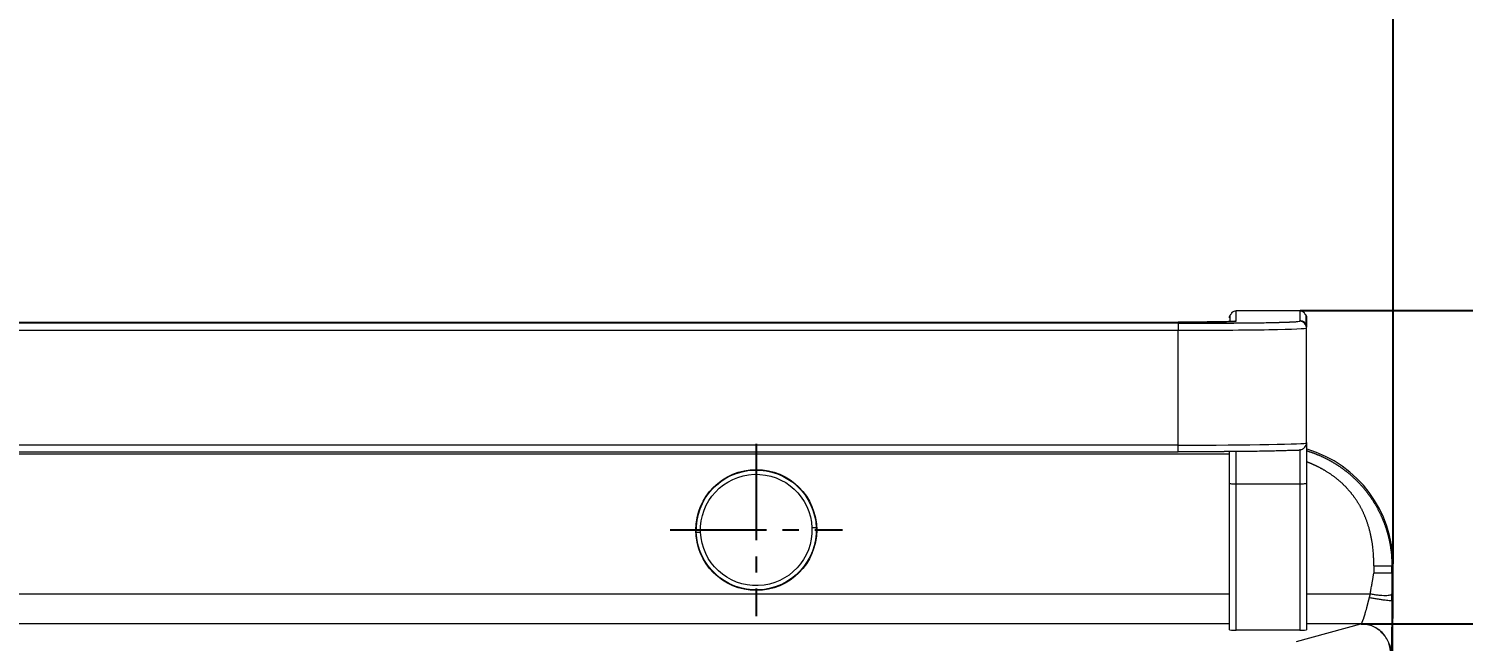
# Model space of a CAD drawing. Header units: millimetres. Extents: x 2433 to 4809, y -10272 to -6912.
# Drawn here: x 3282.9 to 3450.3, y -9107.5 to -9036 of the extents above; entities that cross this region are included whole.
import ezdxf

# ---------------------------------------------------------------- set-up
doc = ezdxf.new("R2010")
doc.units = ezdxf.units.MM
doc.linetypes.add('CENTER2', pattern=[1.125, 0.75, -0.125, 0.125, -0.125])
doc.linetypes.add('CENTERX2', pattern=[101.6, 63.5, -12.7, 12.7, -12.7])
doc.layers.add('CENTER', color=1, linetype='CENTERX2')
doc.layers.add('DIM', color=3, linetype='Continuous', lineweight=13)
doc.styles.add('ARIAL', font='arial.ttf')
doc.dimstyles.get("Standard").update_dxf_attribs({"dimtxt": 15, "dimasz": 15, "dimexe": 0.18, "dimexo": 0.0625, "dimgap": 4, "dimtad": 0, "dimtih": 1, "dimtoh": 1, "dimdec": 1, "dimdsep": 46, "dimtxsty": 'ARIAL', "dimcen": 0, "dimclrd": 3, "dimclre": 3, "dimclrt": 3, "dimadec": 0, "dimazin": 0, "dimtfac": 1, "dimtdec": 1, "dimtofl": 0, "dimtmove": 0, "dimatfit": 3, "dimfxl": 1, "dimtolj": 1, "dimtzin": 0, "dimarcsym": 0})
doc.dimstyles.new('사본(2) Standard', dxfattribs={"dimtxt": 15, "dimasz": 15, "dimexe": 0.18, "dimexo": 0.0625, "dimgap": 4, "dimtad": 0, "dimdec": 1, "dimdsep": 46, "dimtxsty": 'ARIAL', "dimcen": 0, "dimclrd": 3, "dimclre": 3, "dimclrt": 3, "dimadec": 0, "dimazin": 0, "dimtfac": 1, "dimtdec": 1, "dimtofl": 0, "dimtmove": 0, "dimatfit": 3, "dimfxl": 1, "dimtolj": 1, "dimtzin": 0, "dimarcsym": 0})

# ---------------------------------------------------------------- blocks, each defined once
blk = doc.blocks.new('*D42')
at = {"layer": 'Defpoints', "color": 0, "transparency": 16777216}
for p in [(3442.07, -8962.07), (2927.5, -9098.55), (3442.07, -9098.51)]:
    blk.add_point(p, dxfattribs=at)
at = {"layer": 'DIM', "color": 3, "lineweight": -2, "transparency": 16777216}
for p, q in [((2927.5, -9098.49), (2927.5, -8961.89)), ((2945.5, -8962.07), (3074.42, -8962.07)), ((3424.07, -8962.07), (3124.12, -8962.07)), ((3442.07, -9098.45), (3442.07, -8961.89))]:
    blk.add_line(p, q, dxfattribs=at)
at = {"layer": 'DIM', "color": 3, "transparency": 16777216}
for points in [[(2945.5, -8959.07), (2945.5, -8965.07), (2927.5, -8962.07)], [(3424.07, -8959.07), (3424.07, -8965.07), (3442.07, -8962.07)]]:
    blk.add_solid(points, dxfattribs=at)
at = {"layer": 'DIM', "color": 3, "transparency": 16777216, "insert": (3099.27, -8962.07), "char_height": 18, "attachment_point": 5, "style": 'ARIAL'}
blk.add_mtext('\\A1;514', dxfattribs=at)
blk = doc.blocks.new('*D46')
at = {"layer": 'Defpoints', "color": 0, "transparency": 16777216}
for p in [(3184.79, -7905.99), (3696.95, -9950.16), (3696.95, -9950.16)]:
    blk.add_point(p, dxfattribs=at)
at = {"layer": 'DIM', "color": 3, "lineweight": -2, "transparency": 16777216}
for p, q in [((3184.85, -7905.99), (3697.13, -7905.99)), ((3696.95, -7923.99), (3696.95, -8911.27)), ((3696.95, -9932.16), (3696.95, -8944.87)), ((3697.02, -9950.16), (3697.13, -9950.16))]:
    blk.add_line(p, q, dxfattribs=at)
at = {"layer": 'DIM', "color": 3, "transparency": 16777216}
for points in [[(3693.95, -7923.99), (3699.95, -7923.99), (3696.95, -7905.99)], [(3693.95, -9932.16), (3699.95, -9932.16), (3696.95, -9950.16)]]:
    blk.add_solid(points, dxfattribs=at)
at = {"layer": 'DIM', "color": 3, "transparency": 16777216, "insert": (3696.95, -8928.07), "char_height": 18, "attachment_point": 5, "style": 'ARIAL'}
blk.add_mtext('\\A1;(2280)', dxfattribs=at)
blk = doc.blocks.new('*D47')
at = {"layer": 'Defpoints', "color": 0, "transparency": 16777216}
for p in [(3431.19, -9068.93), (3561.31, -9950.16), (3630.23, -9950.16)]:
    blk.add_point(p, dxfattribs=at)
at = {"layer": 'DIM', "color": 3, "lineweight": -2, "transparency": 16777216}
for p, q in [((3431.25, -9068.93), (3630.41, -9068.93)), ((3630.23, -9086.93), (3630.23, -9350.39)), ((3630.23, -9932.16), (3630.23, -9668.7)), ((3561.37, -9950.16), (3630.41, -9950.16))]:
    blk.add_line(p, q, dxfattribs=at)
at = {"layer": 'DIM', "color": 3, "transparency": 16777216}
for points in [[(3627.23, -9086.93), (3633.23, -9086.93), (3630.23, -9068.93)], [(3627.23, -9932.16), (3633.23, -9932.16), (3630.23, -9950.16)]]:
    blk.add_solid(points, dxfattribs=at)
at = {"layer": 'DIM', "color": 3, "transparency": 16777216, "insert": (3630.23, -9509.55), "char_height": 18, "attachment_point": 5, "rotation": 90, "style": 'ARIAL'}
blk.add_mtext('\\A1;{\\fGulim|b0|i0|c129|p50;선반까지 높이 1000 ~ 1050}', dxfattribs=at)
blk = doc.blocks.new('*D53')
at = {"layer": 'Defpoints', "color": 0, "transparency": 16777216}
for p in [(3438.3, -9105.47), (3438.3, -9950.16), (3564.08, -9950.16)]:
    blk.add_point(p, dxfattribs=at)
at = {"layer": 'DIM', "color": 3, "lineweight": -2, "transparency": 16777216}
for p, q in [((3438.36, -9105.47), (3564.26, -9105.47)), ((3564.08, -9123.47), (3564.08, -9513.62)), ((3564.08, -9932.16), (3564.08, -9542)), ((3438.36, -9950.16), (3564.26, -9950.16))]:
    blk.add_line(p, q, dxfattribs=at)
at = {"layer": 'DIM', "color": 3, "transparency": 16777216}
for points in [[(3561.08, -9123.47), (3567.08, -9123.47), (3564.08, -9105.47)], [(3561.08, -9932.16), (3567.08, -9932.16), (3564.08, -9950.16)]]:
    blk.add_solid(points, dxfattribs=at)
at = {"layer": 'DIM', "color": 3, "transparency": 16777216, "insert": (3564.08, -9527.81), "char_height": 18, "attachment_point": 5, "style": 'ARIAL'}
blk.add_mtext('\\A1;977.5', dxfattribs=at)
blk = doc.blocks.new('*D54')
at = {"layer": 'Defpoints', "color": 0, "transparency": 16777216}
for p in [(3442.07, -9068.93), (3502.44, -9068.93), (3440.75, -9574.13)]:
    blk.add_point(p, dxfattribs=at)
at = {"layer": 'DIM', "color": 3, "lineweight": -2, "transparency": 16777216}
for p, q in [((3442.14, -9068.93), (3502.62, -9068.93)), ((3502.44, -9086.93), (3502.44, -9307.34)), ((3502.44, -9556.13), (3502.44, -9335.72)), ((3440.81, -9574.13), (3502.62, -9574.13))]:
    blk.add_line(p, q, dxfattribs=at)
at = {"layer": 'DIM', "color": 3, "transparency": 16777216}
for points in [[(3499.44, -9086.93), (3505.44, -9086.93), (3502.44, -9068.93)], [(3499.44, -9556.13), (3505.44, -9556.13), (3502.44, -9574.13)]]:
    blk.add_solid(points, dxfattribs=at)
at = {"layer": 'DIM', "color": 3, "transparency": 16777216, "insert": (3502.44, -9321.53), "char_height": 18, "attachment_point": 5, "style": 'ARIAL'}
blk.add_mtext('\\A1;505', dxfattribs=at)

msp = doc.modelspace()

# ---------------------------------------------------------------- linework, layer by layer
at = {"linetype": 'Continuous', "lineweight": 18}
for p, q in [((3423.79, -9068.93), (3431.19, -9068.93)), ((2952.99, -9070.28), (3416.99, -9070.28)), ((3423.62, -9070.18), (3423.62, -9070.18)), ((3431.99, -9070.96), (3431.99, -9070.87)), ((3431.99, -9084.36), (3431.99, -9070.96)), ((2952.99, -9085.4), (3416.99, -9085.4)), ((3441.75, -9226.01), (3442.07, -9098.55)), ((3431.19, -9106.19), (3423.79, -9106.19))]:
    msp.add_line(p, q, dxfattribs=at)
at = {"linetype": 'Continuous', "lineweight": 13}
for p, q in [((3416.99, -9070.41), (2952.99, -9070.41)), ((3416.99, -9070.41), (3416.99, -9071.22)), ((3423.79, -9070.16), (3423.79, -9070.07)), ((2952.99, -9071.22), (3416.99, -9071.22)), ((3416.99, -9084.62), (3416.99, -9071.22)), ((3416.99, -9084.62), (2952.99, -9084.62)), ((3422.98, -9085.67), (3195.78, -9085.67)), ((3416.99, -9085.4), (3416.99, -9084.62)), ((3431.19, -9089.19), (3423.79, -9089.19)), ((3360.79, -9094.78), (3361.29, -9094.76)), ((3374.78, -9094.26), (3374.28, -9094.28)), ((3442.07, -9098.55), (3441.94, -9098.69)), ((3202.18, -9101.96), (3422.98, -9101.96)), ((3431.98, -9101.96), (3439.4, -9101.96)), ((3422.98, -9105.46), (3202.19, -9105.46)), ((3430.8, -9107.51), (3438.3, -9105.47)), ((3438.31, -9105.46), (3431.98, -9105.46))]:
    msp.add_line(p, q, dxfattribs=at)
at = {"linetype": 'Continuous', "lineweight": 18, "extrusion": (0, 0, -1)}
for radius, start, end in [(7, 357.8784, 177.8784), (7.05, 270, 90), (7.05, 90, 270), (7, 177.8784, 357.8784)]:
    msp.add_arc((-3367.79, -9094.52), radius, start, end, dxfattribs=at)
at = {"linetype": 'Continuous', "lineweight": 13, "extrusion": (0, 0, -1)}
for start, end in [(357.8784, 177.8784), (177.8784, 357.8784)]:
    msp.add_arc((-3367.79, -9094.52), 6.5, start, end, dxfattribs=at)
at = {"linetype": 'Continuous', "lineweight": 13}
for centre, major_axis, ratio, start_param, end_param in [((3416.99, -9070.16), (-6.8, 0), 0.017452, 1.570796, 3.141593), ((3423.79, -9070.96), (-0.8, 0), 0.999848, 4.712389, 4.922679), ((3431.19, -9070.96), (0.8, 0), 0.999848, 0, 1.570796), ((3416.99, -9070.96), (-15, 0), 0.017452, 1.570796, 3.141593), ((3416.99, -9084.36), (15, 0), 0.017452, 4.712389, 6.283185)]:
    msp.add_ellipse(centre, major_axis=major_axis, ratio=ratio, start_param=start_param, end_param=end_param, dxfattribs=at)
at = {"linetype": 'Continuous', "lineweight": 18}
msp.add_ellipse((3428.07, -9098.52), major_axis=(-9.86, -9.94), ratio=0.999698, start_param=2.349818, end_param=3.633277, dxfattribs=at)
for points, degree, knots in [([(3423.79, -9068.98), (3423.68, -9068.99), (3423.53, -9069.02), (3423.34, -9069.12), (3423.26, -9069.19), (3423.22, -9069.23)], 3, [0, 0, 0, 0, 0.482443, 0.739098, 1, 1, 1, 1]), ([(3431.76, -9069.23), (3431.72, -9069.19), (3431.63, -9069.12), (3431.44, -9069.02), (3431.29, -9068.99), (3431.19, -9068.98)], 3, [0, 0, 0, 0, 0.2609, 0.517555, 1, 1, 1, 1]), ([(3423.62, -9070.18), (3423.62, -9070.18), (3423.63, -9070.18), (3423.51, -9070.19), (3423.1, -9070.21), (3422.07, -9070.24), (3420.46, -9070.26), (3418.66, -9070.27), (3417.49, -9070.28), (3416.99, -9070.28)], 3, [0, 0, 0, 0, 0.001842, 0.068472, 0.215787, 0.416921, 0.631802, 0.848979, 1, 1, 1, 1]), ([(3416.99, -9070.41), (3417.42, -9070.41), (3418.07, -9070.41), (3418.82, -9070.4), (3419.2, -9070.4), (3419.38, -9070.4), (3419.46, -9070.4), (3419.52, -9070.4), (3419.54, -9070.4), (3420.02, -9070.4), (3420.69, -9070.4), (3421.46, -9070.39), (3421.84, -9070.39), (3422.03, -9070.39), (3422.11, -9070.39), (3422.16, -9070.39), (3422.19, -9070.39), (3422.66, -9070.39), (3423.31, -9070.38), (3424.05, -9070.37), (3424.4, -9070.37), (3424.56, -9070.37), (3424.66, -9070.37), (3424.71, -9070.37), (3425.58, -9070.36), (3426.34, -9070.35), (3427.37, -9070.33), (3427.87, -9070.32), (3428.39, -9070.31), (3428.63, -9070.3), (3428.74, -9070.3), (3428.81, -9070.3), (3428.84, -9070.29), (3429.14, -9070.29), (3429.5, -9070.28), (3429.86, -9070.26), (3430.03, -9070.26), (3430.11, -9070.25), (3430.15, -9070.25), (3430.17, -9070.25), (3430.18, -9070.25), (3430.36, -9070.24), (3430.51, -9070.23), (3430.63, -9070.23)], 3, [0, 0, 0, 0, 0.076957, 0.115436, 0.134675, 0.144295, 0.149104, 0.149104, 0.153914, 0.153914, 0.230871, 0.26935, 0.288589, 0.298209, 0.303019, 0.303019, 0.307828, 0.307828, 0.384786, 0.423264, 0.442503, 0.452123, 0.452123, 0.461743, 0.461743, 0.615657, 0.615657, 0.692614, 0.731093, 0.750332, 0.759952, 0.759952, 0.769571, 0.769571, 0.846528, 0.885007, 0.904246, 0.913866, 0.918676, 0.918676, 0.923485, 0.923485, 1, 1, 1, 1]), ([(3423.04, -9069.52), (3423.04, -9069.58), (3423.04, -9069.67), (3423.04, -9069.79), (3423.04, -9069.89), (3423.04, -9069.97), (3423.04, -9070.05), (3423.04, -9070.13), (3423.04, -9070.18), (3423.04, -9070.21), (3423.04, -9070.21)], 3, [0, 0, 0, 0, 0.234935, 0.412453, 0.536317, 0.650507, 0.767662, 0.884818, 0.999008, 1, 1, 1, 1]), ([(3423.37, -9069.13), (3423.33, -9069.1), (3423.27, -9069.14), (3423.23, -9069.17), (3423.21, -9069.25)], 3, [0, 0, 0, 0, 0.56271, 1, 1, 1, 1]), ([(3431.77, -9069.25), (3431.75, -9069.17), (3431.7, -9069.14), (3431.64, -9069.1), (3431.61, -9069.13)], 3, [0, 0, 0, 0, 0.437656, 1, 1, 1, 1]), ([(3431.93, -9070.58), (3431.93, -9070.53), (3431.93, -9070.43), (3431.93, -9070.31), (3431.93, -9070.21), (3431.93, -9070.13), (3431.93, -9070.05), (3431.93, -9069.97), (3431.93, -9069.89), (3431.93, -9069.79), (3431.93, -9069.67), (3431.93, -9069.58), (3431.93, -9069.52)], 3, [0, 0, 0, 0, 0.153019, 0.268642, 0.349318, 0.423693, 0.5, 0.576307, 0.650682, 0.731358, 0.846981, 1, 1, 1, 1]), ([(3431.99, -9069.79), (3431.99, -9069.8), (3431.99, -9069.81), (3431.99, -9069.85), (3431.99, -9069.89), (3431.99, -9069.95), (3431.99, -9069.98), (3431.99, -9070.03), (3431.99, -9070.05), (3431.99, -9070.08), (3431.99, -9070.09), (3431.99, -9070.1), (3431.99, -9070.1), (3431.99, -9070.11), (3431.99, -9070.11), (3431.99, -9070.11), (3431.99, -9070.11), (3431.99, -9070.11), (3431.99, -9070.11), (3431.99, -9070.11), (3431.99, -9070.11), (3431.99, -9070.12), (3431.99, -9070.15), (3431.99, -9070.18), (3431.99, -9070.19), (3431.99, -9070.2), (3431.99, -9070.2), (3431.99, -9070.2), (3431.99, -9070.2), (3431.99, -9070.2), (3431.99, -9070.2), (3431.99, -9070.23), (3431.99, -9070.26), (3431.99, -9070.29), (3431.99, -9070.29), (3431.99, -9070.3), (3431.99, -9070.3), (3431.99, -9070.3), (3431.99, -9070.3), (3431.99, -9070.3), (3431.99, -9070.3), (3431.99, -9070.3), (3431.99, -9070.3), (3431.99, -9070.3), (3431.99, -9070.33), (3431.99, -9070.38), (3431.99, -9070.43), (3431.99, -9070.46), (3431.99, -9070.48), (3431.99, -9070.48), (3431.99, -9070.49), (3431.99, -9070.49), (3431.99, -9070.49), (3431.99, -9070.49), (3431.99, -9070.49), (3431.99, -9070.49), (3431.99, -9070.49), (3431.99, -9070.49), (3431.99, -9070.72), (3431.99, -9070.85), (3431.99, -9070.87)], 3, [0, 0, 0, 0, 0.032095, 0.032095, 0.120086, 0.120086, 0.208078, 0.208078, 0.252073, 0.274071, 0.28507, 0.29057, 0.293319, 0.294694, 0.295382, 0.295725, 0.295897, 0.295983, 0.295983, 0.296069, 0.296069, 0.340065, 0.362063, 0.373061, 0.378561, 0.381311, 0.382686, 0.383373, 0.383717, 0.383717, 0.38406, 0.38406, 0.428056, 0.450054, 0.461053, 0.466552, 0.469302, 0.470677, 0.471364, 0.471708, 0.47188, 0.471966, 0.471966, 0.472052, 0.472052, 0.560043, 0.604039, 0.626037, 0.637036, 0.642535, 0.645285, 0.64666, 0.647347, 0.647691, 0.647863, 0.647949, 0.647949, 0.648034, 0.648034, 1, 1, 1, 1]), ([(3430.59, -9085.23), (3430.54, -9085.23), (3430.45, -9085.23), (3430.33, -9085.24), (3430.26, -9085.24), (3430.23, -9085.25), (3430.21, -9085.25), (3430.2, -9085.25), (3430.01, -9085.25), (3429.72, -9085.27), (3429.31, -9085.28), (3429.1, -9085.29), (3429, -9085.29), (3428.94, -9085.29), (3428.91, -9085.29), (3428.34, -9085.31), (3427.72, -9085.32), (3426.68, -9085.34), (3426.14, -9085.35), (3425.46, -9085.35), (3425.11, -9085.36), (3424.96, -9085.36), (3424.86, -9085.36), (3424.81, -9085.36), (3424.36, -9085.37), (3423.74, -9085.37), (3422.99, -9085.38), (3422.6, -9085.38), (3422.41, -9085.38), (3422.33, -9085.39), (3422.27, -9085.39), (3422.24, -9085.39), (3421.79, -9085.39), (3421.13, -9085.39), (3420.36, -9085.4), (3419.97, -9085.4), (3419.77, -9085.4), (3419.68, -9085.4), (3419.63, -9085.4), (3419.6, -9085.4), (3418.72, -9085.4), (3417.86, -9085.4), (3416.99, -9085.4)], 3, [0, 0, 0, 0, 0.030595, 0.049983, 0.059677, 0.064524, 0.064524, 0.069371, 0.069371, 0.146923, 0.185699, 0.205088, 0.214782, 0.214782, 0.224476, 0.224476, 0.379581, 0.379581, 0.457133, 0.495909, 0.515297, 0.524991, 0.524991, 0.534685, 0.534685, 0.612238, 0.651014, 0.670402, 0.680096, 0.684943, 0.684943, 0.68979, 0.68979, 0.767343, 0.806119, 0.825507, 0.835201, 0.840048, 0.840048, 0.844895, 0.844895, 1, 1, 1, 1]), ([(3422.99, -9089.1), (3422.99, -9088.38), (3422.99, -9087.77), (3422.99, -9087.17), (3422.99, -9086.62), (3422.99, -9086.1), (3422.99, -9085.64), (3422.99, -9085.47), (3422.99, -9085.31)], 2, [0, 0, 0, 0.296011, 0.296011, 0.592022, 0.592022, 0.888034, 0.888034, 1, 1, 1]), ([(3430.57, -9085.22), (3430.78, -9085.22), (3431.08, -9085.2), (3431.26, -9085.17), (3431.43, -9085.14), (3431.63, -9085.03), (3431.81, -9084.88), (3431.95, -9084.64), (3431.99, -9084.45), (3431.99, -9084.36)], 3, [0, 0, 0, 0, 0.391703, 0.634875, 0.761559, 0.8181, 0.874184, 0.937835, 1, 1, 1, 1]), ([(3431.99, -9084.31), (3431.99, -9084.55), (3431.99, -9084.84), (3431.99, -9085.2), (3431.99, -9085.65), (3431.99, -9086.12), (3431.99, -9086.63), (3431.99, -9087.17), (3431.99, -9087.78), (3431.99, -9088.38), (3431.99, -9089.1)], 2, [0, 0, 0, 0.168917, 0.168917, 0.376688, 0.376688, 0.584459, 0.584459, 0.792229, 0.792229, 1, 1, 1]), ([(3432, -9085.28), (3432.01, -9085.28), (3432.05, -9085.29), (3432.12, -9085.32), (3432.21, -9085.34), (3432.29, -9085.37), (3432.38, -9085.4), (3432.47, -9085.43), (3432.56, -9085.46), (3432.65, -9085.49), (3432.74, -9085.52), (3432.83, -9085.56), (3432.92, -9085.59), (3433.01, -9085.63), (3433.1, -9085.66), (3433.19, -9085.7), (3433.28, -9085.74), (3433.37, -9085.77), (3433.46, -9085.81), (3433.55, -9085.85), (3433.64, -9085.89), (3433.74, -9085.93), (3433.83, -9085.98), (3433.92, -9086.02), (3434.01, -9086.06), (3434.11, -9086.11), (3434.2, -9086.16), (3434.29, -9086.2), (3434.39, -9086.25), (3434.48, -9086.3), (3434.58, -9086.35), (3434.67, -9086.4), (3434.76, -9086.45), (3434.86, -9086.51), (3434.95, -9086.56), (3435.05, -9086.61), (3435.14, -9086.67), (3435.23, -9086.73), (3435.33, -9086.79), (3435.42, -9086.84), (3435.52, -9086.9), (3435.61, -9086.97), (3435.71, -9087.03), (3435.8, -9087.09), (3435.9, -9087.16), (3435.99, -9087.22), (3436.08, -9087.29), (3436.18, -9087.36), (3436.27, -9087.43), (3436.37, -9087.5), (3436.46, -9087.57), (3436.55, -9087.64), (3436.65, -9087.71), (3436.74, -9087.79), (3436.83, -9087.86), (3436.93, -9087.94), (3437.02, -9088.02), (3437.11, -9088.1), (3437.2, -9088.18), (3437.29, -9088.26), (3437.39, -9088.34), (3437.48, -9088.43), (3437.57, -9088.51), (3437.66, -9088.6), (3437.75, -9088.68), (3437.85, -9088.79), (3437.96, -9088.9), (3438.09, -9089.03), (3438.21, -9089.15), (3438.32, -9089.28), (3438.44, -9089.41), (3438.55, -9089.54), (3438.67, -9089.68), (3438.78, -9089.81), (3438.88, -9089.94), (3438.99, -9090.07), (3439.09, -9090.21), (3439.19, -9090.34), (3439.29, -9090.48), (3439.39, -9090.61), (3439.48, -9090.75), (3439.58, -9090.89), (3439.67, -9091.02), (3439.76, -9091.16), (3439.84, -9091.3), (3439.93, -9091.44), (3440.01, -9091.58), (3440.09, -9091.71), (3440.17, -9091.85), (3440.24, -9091.99), (3440.32, -9092.13), (3440.39, -9092.27), (3440.46, -9092.41), (3440.53, -9092.55), (3440.6, -9092.69), (3440.66, -9092.83), (3440.73, -9092.97), (3440.79, -9093.1), (3440.85, -9093.24), (3440.9, -9093.38), (3440.96, -9093.52), (3441.01, -9093.66), (3441.06, -9093.8), (3441.12, -9093.93), (3441.16, -9094.07), (3441.21, -9094.21), (3441.26, -9094.35), (3441.3, -9094.48), (3441.34, -9094.62), (3441.38, -9094.76), (3441.42, -9094.89), (3441.46, -9095.03), (3441.49, -9095.16), (3441.53, -9095.3), (3441.56, -9095.43), (3441.59, -9095.56), (3441.62, -9095.7), (3441.65, -9095.83), (3441.67, -9095.96), (3441.7, -9096.09), (3441.72, -9096.22), (3441.75, -9096.35), (3441.77, -9096.48), (3441.79, -9096.61), (3441.8, -9096.74), (3441.82, -9096.86), (3441.84, -9096.99), (3441.85, -9097.12), (3441.87, -9097.24), (3441.88, -9097.37), (3441.89, -9097.49), (3441.9, -9097.61), (3441.91, -9097.74), (3441.91, -9097.86), (3441.92, -9097.98), (3441.93, -9098.1), (3441.93, -9098.22), (3441.93, -9098.34), (3441.94, -9098.45), (3441.94, -9098.57), (3441.94, -9098.65), (3441.94, -9098.69)], 3, [0, 0, 0, 0, 0.002141, 0.007216, 0.012323, 0.017462, 0.022633, 0.027836, 0.033071, 0.038338, 0.043638, 0.048969, 0.054333, 0.059729, 0.065157, 0.070617, 0.076109, 0.081633, 0.087189, 0.092777, 0.098398, 0.104051, 0.109735, 0.115452, 0.121201, 0.126982, 0.132795, 0.138641, 0.144518, 0.150427, 0.156369, 0.162343, 0.168349, 0.174387, 0.180457, 0.186559, 0.192693, 0.19886, 0.205058, 0.211289, 0.217552, 0.223847, 0.230174, 0.236533, 0.242925, 0.249348, 0.255804, 0.262291, 0.268811, 0.275363, 0.281947, 0.288563, 0.295212, 0.301892, 0.308605, 0.31535, 0.322126, 0.328935, 0.335777, 0.34265, 0.349555, 0.356493, 0.363462, 0.370464, 0.377498, 0.384564, 0.394508, 0.404404, 0.414253, 0.424056, 0.43381, 0.443518, 0.453179, 0.462792, 0.472358, 0.481878, 0.49135, 0.500775, 0.510152, 0.519483, 0.528767, 0.538003, 0.547193, 0.556335, 0.56543, 0.574479, 0.58348, 0.592434, 0.601341, 0.610201, 0.619014, 0.627781, 0.6365, 0.645172, 0.653797, 0.662375, 0.670907, 0.679391, 0.687828, 0.696219, 0.704562, 0.712859, 0.721109, 0.729312, 0.737468, 0.745577, 0.75364, 0.761655, 0.769624, 0.777546, 0.785421, 0.79325, 0.801031, 0.808766, 0.816455, 0.824096, 0.831691, 0.839239, 0.84674, 0.854195, 0.861603, 0.868965, 0.87628, 0.883548, 0.89077, 0.897945, 0.905074, 0.912156, 0.919192, 0.926181, 0.933124, 0.94002, 0.94687, 0.953673, 0.96043, 0.967141, 0.973805, 0.980423, 0.986995, 0.993521, 1, 1, 1, 1]), ([(3439.84, -9098.72), (3439.83, -9097.34), (3439.67, -9096.19), (3439.51, -9095.07), (3439.2, -9094.05), (3438.91, -9093.1), (3438.5, -9092.26), (3438.1, -9091.46), (3437.58, -9090.73), (3436.65, -9089.43), (3435.35, -9088.42), (3434.4, -9087.69), (3433.26, -9087.12), (3432.65, -9086.82), (3431.99, -9086.57)], 2, [0, 0, 0, 0.103477, 0.103477, 0.206954, 0.206954, 0.31043, 0.31043, 0.413907, 0.413907, 0.620861, 0.620861, 0.827815, 0.827815, 1, 1, 1]), ([(3422.99, -9106.18), (3422.99, -9104.75), (3422.99, -9102.62), (3422.99, -9100.13), (3422.99, -9098.88), (3422.99, -9098.26), (3422.99, -9097.95), (3422.99, -9097.79), (3422.99, -9097.71), (3422.99, -9097.68), (3422.99, -9097.66), (3422.99, -9097.65), (3422.99, -9097.64), (3422.99, -9097.64), (3422.99, -9097.39), (3422.99, -9096.68), (3422.99, -9095.23), (3422.99, -9094.35), (3422.99, -9093.87), (3422.99, -9093.62), (3422.99, -9093.5), (3422.99, -9093.44), (3422.99, -9093.4), (3422.99, -9093.38), (3422.99, -9092.82), (3422.99, -9092.15), (3422.99, -9091.61), (3422.99, -9091.4), (3422.99, -9091.31), (3422.99, -9091.27), (3422.99, -9091.25), (3422.99, -9091.24), (3422.99, -9091.24), (3422.99, -9091.23), (3422.99, -9091.23), (3422.99, -9091.23), (3422.99, -9090.9), (3422.99, -9090.51), (3422.99, -9090.27), (3422.99, -9090.2), (3422.99, -9090.18), (3422.99, -9090.17), (3422.99, -9090.17), (3422.99, -9090.17), (3422.99, -9090.17), (3422.99, -9090.17), (3422.99, -9090.17), (3422.99, -9090.08), (3422.99, -9089.94), (3422.99, -9089.79), (3422.99, -9089.71), (3422.99, -9089.67), (3422.99, -9089.65), (3422.99, -9089.64), (3422.99, -9089.64), (3422.99, -9089.64), (3422.99, -9089.56), (3422.99, -9089.47), (3422.99, -9089.41), (3422.99, -9089.38), (3422.99, -9089.37), (3422.99, -9089.37), (3422.99, -9089.37), (3422.99, -9089.37), (3422.99, -9089.37), (3422.99, -9089.21), (3422.99, -9089.12), (3422.99, -9089.1)], 3, [0, 0, 0, 0, 0.25, 0.375, 0.4375, 0.46875, 0.484375, 0.492188, 0.496094, 0.498047, 0.499023, 0.499512, 0.499512, 0.5, 0.5, 0.625, 0.6875, 0.71875, 0.734375, 0.742188, 0.746094, 0.748047, 0.748047, 0.75, 0.75, 0.8125, 0.84375, 0.859375, 0.867188, 0.871094, 0.873047, 0.874023, 0.874512, 0.874756, 0.874756, 0.875, 0.875, 0.90625, 0.921875, 0.929688, 0.933594, 0.935547, 0.936523, 0.937012, 0.937256, 0.937256, 0.9375, 0.9375, 0.953125, 0.960938, 0.964844, 0.966797, 0.967773, 0.968262, 0.968262, 0.96875, 0.96875, 0.976563, 0.980469, 0.982422, 0.983398, 0.983887, 0.984131, 0.984131, 0.984375, 0.984375, 1, 1, 1, 1]), ([(3431.99, -9089.1), (3431.99, -9089.11), (3431.99, -9089.16), (3431.99, -9089.25), (3431.99, -9089.3), (3431.99, -9089.33), (3431.99, -9089.35), (3431.99, -9089.35), (3431.99, -9089.36), (3431.99, -9089.36), (3431.99, -9089.39), (3431.99, -9089.45), (3431.99, -9089.53), (3431.99, -9089.58), (3431.99, -9089.6), (3431.99, -9089.62), (3431.99, -9089.63), (3431.99, -9089.81), (3431.99, -9089.99), (3431.99, -9090.52), (3431.99, -9090.88), (3431.99, -9091.59), (3431.99, -9091.94), (3431.99, -9092.48), (3431.99, -9092.74), (3431.99, -9093.06), (3431.99, -9093.21), (3431.99, -9093.29), (3431.99, -9093.33), (3431.99, -9093.35), (3431.99, -9093.36), (3431.99, -9093.36), (3431.99, -9093.36), (3431.99, -9093.37), (3431.99, -9093.42), (3431.99, -9093.99), (3431.99, -9095.53), (3431.99, -9096.51), (3431.99, -9097.06), (3431.99, -9097.34), (3431.99, -9097.49), (3431.99, -9097.56), (3431.99, -9097.6), (3431.99, -9097.62), (3431.99, -9097.63), (3431.99, -9097.63), (3431.99, -9097.64), (3431.99, -9100.48), (3431.99, -9103.33), (3431.99, -9106.18)], 3, [0, 0, 0, 0, 0.007812, 0.011719, 0.013672, 0.014648, 0.015137, 0.015381, 0.015381, 0.015625, 0.015625, 0.023437, 0.027344, 0.029297, 0.030273, 0.030273, 0.03125, 0.03125, 0.0625, 0.0625, 0.125, 0.125, 0.1875, 0.1875, 0.21875, 0.234375, 0.242187, 0.246094, 0.248047, 0.249023, 0.249512, 0.249756, 0.249756, 0.25, 0.25, 0.375, 0.4375, 0.46875, 0.484375, 0.492187, 0.496094, 0.498047, 0.499023, 0.499512, 0.499756, 0.499756, 0.5, 0.5, 1, 1, 1, 1]), ([(3439.84, -9098.72), (3439.84, -9098.72), (3439.86, -9098.72), (3439.87, -9098.72), (3439.89, -9098.72), (3439.91, -9098.72), (3439.93, -9098.72), (3439.95, -9098.72), (3439.97, -9098.72), (3439.99, -9098.72), (3440.01, -9098.72), (3440.03, -9098.72), (3440.05, -9098.72), (3440.07, -9098.72), (3440.09, -9098.72), (3440.11, -9098.72), (3440.14, -9098.72), (3440.16, -9098.72), (3440.18, -9098.72), (3440.2, -9098.72), (3440.22, -9098.72), (3440.24, -9098.72), (3440.27, -9098.72), (3440.29, -9098.72), (3440.31, -9098.72), (3440.34, -9098.72), (3440.36, -9098.72), (3440.38, -9098.72), (3440.41, -9098.72), (3440.43, -9098.72), (3440.45, -9098.72), (3440.48, -9098.72), (3440.5, -9098.72), (3440.52, -9098.72), (3440.55, -9098.72), (3440.57, -9098.72), (3440.6, -9098.72), (3440.62, -9098.72), (3440.65, -9098.72), (3440.67, -9098.72), (3440.7, -9098.72), (3440.72, -9098.72), (3440.75, -9098.72), (3440.77, -9098.72), (3440.8, -9098.71), (3440.82, -9098.71), (3440.85, -9098.71), (3440.87, -9098.71), (3440.9, -9098.71), (3440.92, -9098.71), (3440.95, -9098.71), (3440.97, -9098.71), (3441, -9098.71), (3441.02, -9098.71), (3441.05, -9098.71), (3441.07, -9098.71), (3441.1, -9098.71), (3441.12, -9098.71), (3441.14, -9098.71), (3441.17, -9098.71), (3441.19, -9098.71), (3441.22, -9098.71), (3441.24, -9098.71), (3441.27, -9098.71), (3441.29, -9098.71), (3441.31, -9098.71), (3441.34, -9098.71), (3441.36, -9098.71), (3441.38, -9098.71), (3441.4, -9098.71), (3441.43, -9098.71), (3441.45, -9098.71), (3441.47, -9098.71), (3441.49, -9098.71), (3441.51, -9098.7), (3441.53, -9098.7), (3441.55, -9098.7), (3441.57, -9098.7), (3441.59, -9098.7), (3441.61, -9098.7), (3441.63, -9098.7), (3441.65, -9098.7), (3441.67, -9098.7), (3441.69, -9098.7), (3441.7, -9098.7), (3441.72, -9098.7), (3441.74, -9098.7), (3441.75, -9098.7), (3441.77, -9098.7), (3441.78, -9098.7), (3441.8, -9098.7), (3441.81, -9098.7), (3441.82, -9098.7), (3441.84, -9098.7), (3441.85, -9098.7), (3441.86, -9098.69), (3441.87, -9098.69), (3441.88, -9098.69), (3441.89, -9098.69), (3441.9, -9098.69), (3441.9, -9098.69), (3441.91, -9098.69), (3441.92, -9098.69), (3441.92, -9098.69), (3441.93, -9098.69), (3441.93, -9098.69), (3441.93, -9098.69), (3441.94, -9098.69), (3441.94, -9098.69), (3441.94, -9098.69)], 3, [0, 0, 0, 0, 0.005626, 0.011323, 0.017089, 0.022925, 0.028831, 0.034807, 0.040853, 0.04697, 0.053156, 0.059413, 0.06574, 0.072138, 0.078606, 0.085145, 0.091754, 0.098433, 0.105183, 0.112004, 0.118896, 0.125858, 0.132891, 0.139994, 0.147168, 0.154413, 0.161728, 0.169114, 0.176571, 0.184098, 0.191696, 0.199365, 0.207104, 0.214913, 0.222792, 0.230742, 0.238762, 0.246853, 0.255013, 0.263243, 0.271543, 0.279913, 0.288352, 0.296861, 0.305439, 0.314087, 0.322804, 0.33159, 0.340444, 0.349368, 0.358361, 0.367422, 0.376552, 0.38575, 0.395017, 0.404353, 0.413757, 0.423229, 0.43277, 0.44238, 0.452058, 0.461805, 0.471621, 0.481507, 0.491461, 0.501486, 0.51158, 0.521745, 0.531981, 0.542288, 0.552667, 0.563117, 0.573639, 0.584233, 0.594899, 0.605638, 0.616449, 0.627333, 0.638289, 0.649317, 0.660418, 0.671591, 0.682837, 0.694154, 0.705544, 0.717005, 0.728538, 0.740143, 0.751818, 0.763565, 0.775382, 0.787269, 0.799227, 0.811255, 0.823352, 0.835519, 0.847755, 0.860061, 0.872436, 0.884879, 0.897392, 0.909974, 0.922624, 0.935345, 0.948134, 0.960994, 0.973925, 0.986926, 1, 1, 1, 1]), ([(3439.4, -9101.96), (3439.44, -9101.79), (3439.47, -9101.57), (3439.51, -9101.4), (3439.52, -9101.34), (3439.52, -9101.31), (3439.52, -9101.3), (3439.53, -9101.29), (3439.53, -9101.29), (3439.53, -9101.29), (3439.55, -9101.18), (3439.57, -9101.03), (3439.61, -9100.85), (3439.63, -9100.76), (3439.63, -9100.72), (3439.64, -9100.7), (3439.64, -9100.68), (3439.64, -9100.68), (3439.74, -9100.16), (3439.8, -9099.78), (3439.83, -9099.55)], 3, [0, 0, 0, 0, 0.125, 0.1875, 0.21875, 0.234375, 0.242188, 0.246094, 0.246094, 0.25, 0.25, 0.375, 0.4375, 0.46875, 0.484375, 0.492188, 0.492188, 0.5, 0.5, 1, 1, 1, 1]), ([(3441.93, -9099.54), (3441.93, -9099.54), (3441.93, -9099.54), (3441.93, -9099.54), (3441.93, -9099.54), (3441.93, -9099.55), (3441.93, -9099.55), (3441.93, -9099.55), (3441.92, -9099.55), (3441.92, -9099.55), (3441.91, -9099.55), (3441.91, -9099.55), (3441.9, -9099.55), (3441.89, -9099.55), (3441.88, -9099.55), (3441.87, -9099.55), (3441.86, -9099.55), (3441.84, -9099.55), (3441.83, -9099.55), (3441.81, -9099.55), (3441.79, -9099.55), (3441.77, -9099.55), (3441.74, -9099.55), (3441.72, -9099.55), (3441.68, -9099.55), (3441.63, -9099.55), (3441.56, -9099.55), (3441.47, -9099.55), (3441.39, -9099.55), (3441.31, -9099.55), (3441.23, -9099.55), (3441.1, -9099.55), (3440.9, -9099.55), (3440.69, -9099.55), (3440.51, -9099.55), (3440.39, -9099.55), (3440.28, -9099.55), (3440.19, -9099.55), (3440.1, -9099.55), (3440.03, -9099.55), (3439.96, -9099.55), (3439.91, -9099.55), (3439.87, -9099.55), (3439.84, -9099.55), (3439.83, -9099.55)], 3, [0, 0, 0, 0, 0.00695, 0.014444, 0.022488, 0.031089, 0.040254, 0.049991, 0.060309, 0.071214, 0.082716, 0.094824, 0.107547, 0.120894, 0.134875, 0.149496, 0.164765, 0.180689, 0.197273, 0.214525, 0.232451, 0.251057, 0.265066, 0.284462, 0.30932, 0.339717, 0.375723, 0.427854, 0.469357, 0.500051, 0.526263, 0.576932, 0.651606, 0.748975, 0.790701, 0.82846, 0.862347, 0.892458, 0.918906, 0.941811, 0.961282, 0.977417, 0.990299, 1, 1, 1, 1]), ([(3441.93, -9099.54), (3441.93, -9099.65), (3441.93, -9099.8), (3441.93, -9099.96), (3441.93, -9100.04), (3441.93, -9100.07), (3441.93, -9100.09), (3441.93, -9100.1), (3441.93, -9100.17), (3441.93, -9100.29), (3441.93, -9100.47), (3441.93, -9100.57), (3441.93, -9100.62), (3441.93, -9100.65), (3441.93, -9100.66), (3441.93, -9100.67), (3441.93, -9100.67), (3441.93, -9100.67), (3441.94, -9101.54), (3441.94, -9101.97), (3441.94, -9101.97)], 3, [0, 0, 0, 0, 0.125, 0.1875, 0.21875, 0.234375, 0.234375, 0.25, 0.25, 0.375, 0.4375, 0.46875, 0.484375, 0.492187, 0.496094, 0.498047, 0.498047, 0.5, 0.5, 1, 1, 1, 1]), ([(3441.93, -9102.78), (3441.94, -9102.71), (3441.94, -9102.61), (3441.94, -9102.49), (3441.94, -9102.43), (3441.94, -9102.4), (3441.94, -9102.39), (3441.94, -9102.38), (3441.94, -9102.38), (3441.94, -9102.37), (3441.94, -9102.36), (3441.94, -9102.32), (3441.94, -9102.18), (3441.94, -9102.09), (3441.94, -9101.97)], 3, [0, 0, 0, 0, 0.25, 0.375, 0.4375, 0.46875, 0.484375, 0.492187, 0.492187, 0.5, 0.5, 0.75, 0.75, 1, 1, 1, 1]), ([(3441.93, -9102.78), (3441.93, -9103.94), (3441.92, -9104.99), (3441.92, -9105.53), (3441.9, -9106.51), (3441.89, -9107.36), (3441.88, -9107.72), (3441.87, -9108.08), (3441.86, -9108.34), (3441.85, -9108.61), (3441.83, -9108.92), (3441.82, -9108.97)], 2, [0, 0, 0, 0.25, 0.25, 0.375, 0.5, 0.625, 0.625, 0.75, 0.75, 0.875, 1, 1, 1]), ([(3438.31, -9105.46), (3438.31, -9105.46), (3438.31, -9105.46), (3438.31, -9105.46), (3438.31, -9105.46), (3438.3, -9105.46), (3438.3, -9105.46), (3438.31, -9105.47), (3438.3, -9105.47), (3438.3, -9105.47)], 3, [0, 0, 0, 0, 0.25, 0.25, 0.375, 0.375, 0.5, 0.5, 1, 1, 1, 1]), ([(3440.79, -9106.49), (3440.45, -9106.15), (3439.62, -9105.61), (3438.73, -9105.46), (3438.31, -9105.46)], 3, [0, 0, 0, 0, 0.50071, 1, 1, 1, 1]), ([(3422.99, -9106.18), (3422.99, -9106.18), (3423.11, -9106.19), (3423.49, -9106.19), (3423.69, -9106.19), (3423.79, -9106.19)], 3, [0, 0, 0, 0, 0.497715, 0.748858, 1, 1, 1, 1]), ([(3431.19, -9106.19), (3431.28, -9106.19), (3431.49, -9106.19), (3431.87, -9106.19), (3431.99, -9106.18), (3431.99, -9106.18)], 3, [0, 0, 0, 0, 0.251052, 0.502105, 1, 1, 1, 1]), ([(3441.82, -9108.97), (3441.82, -9108.56), (3441.67, -9107.67), (3441.14, -9106.84), (3440.79, -9106.49), (3440.79, -9106.49)], 3, [0, 0, 0, 0, 0.498874, 0.999792, 1, 1, 1, 1])]:
    msp.add_open_spline(points, degree=degree, knots=knots, dxfattribs=at)
at = {"linetype": 'Continuous', "lineweight": 13}
for points, knots in [([(3423.79, -9070.07), (3423.79, -9069.91), (3423.79, -9069.67), (3423.79, -9069.39), (3423.79, -9069.23), (3423.79, -9069.13), (3423.79, -9069.05), (3423.79, -9069.01), (3423.79, -9068.98), (3423.79, -9068.96), (3423.79, -9068.95), (3423.79, -9068.94), (3423.79, -9068.94), (3423.79, -9068.93), (3423.79, -9068.93)], [0, 0, 0, 0, 0.422208, 0.633312, 0.738864, 0.844416, 0.897192, 0.949968, 0.963162, 0.976356, 0.982953, 0.98955, 0.996147, 1, 1, 1, 1]), ([(3431.19, -9068.93), (3431.19, -9068.93), (3431.19, -9068.94), (3431.19, -9068.95), (3431.19, -9068.96), (3431.19, -9068.98), (3431.19, -9069.01), (3431.19, -9069.05), (3431.19, -9069.17), (3431.19, -9069.35), (3431.19, -9069.67), (3431.19, -9069.91), (3431.19, -9070.07)], [0, 0, 0, 0, 0.003853, 0.01045, 0.023644, 0.036838, 0.050032, 0.102808, 0.155584, 0.366688, 0.577792, 1, 1, 1, 1]), ([(3430.63, -9070.23), (3430.63, -9070.23), (3430.7, -9070.22), (3430.78, -9070.22), (3430.87, -9070.21), (3430.91, -9070.21), (3430.93, -9070.21), (3430.94, -9070.2), (3430.95, -9070.2), (3431.11, -9070.19), (3431.19, -9070.17), (3431.19, -9070.16)], [0, 0, 0, 0, 0.001913, 0.168261, 0.251435, 0.293022, 0.313815, 0.313815, 0.334609, 0.334609, 1, 1, 1, 1]), ([(3431.19, -9070.07), (3431.28, -9070.07), (3431.49, -9070.11), (3431.77, -9070.29), (3431.95, -9070.58), (3431.99, -9070.78), (3431.99, -9070.87)], [0, 0, 0, 0, 0.251186, 0.502371, 0.753557, 1, 1, 1, 1]), ([(3423.79, -9089.12), (3423.79, -9088.96), (3423.79, -9088.17), (3423.79, -9086.78), (3423.79, -9085.75), (3423.79, -9085.33), (3423.79, -9085.31)], [0, 0, 0, 0, 0.10861, 0.542414, 0.976219, 1, 1, 1, 1]), ([(3431.19, -9085.1), (3431.19, -9085.18), (3431.19, -9085.65), (3431.19, -9086.78), (3431.19, -9088.17), (3431.19, -9088.96), (3431.19, -9089.12)], [0, 0, 0, 0, 0.098017, 0.498833, 0.899649, 1, 1, 1, 1]), ([(3423.79, -9106.19), (3423.79, -9103.25), (3423.79, -9098.84), (3423.79, -9093.7), (3423.79, -9091.31), (3423.79, -9090.31), (3423.79, -9089.94), (3423.79, -9089.66), (3423.79, -9089.41), (3423.79, -9089.25), (3423.79, -9089.19)], [0, 0, 0, 0, 0.518545, 0.777818, 0.907454, 0.939864, 0.956068, 0.972273, 0.988477, 1, 1, 1, 1]), ([(3431.19, -9089.12), (3431.28, -9089.12), (3431.38, -9089.12), (3431.58, -9089.12), (3431.68, -9089.12), (3431.83, -9089.11), (3431.89, -9089.11), (3431.97, -9089.1), (3431.99, -9089.1), (3431.99, -9089.1)], [0, 0, 0, 0, 0.25, 0.25, 0.5, 0.5, 0.75, 0.75, 1, 1, 1, 1]), ([(3431.19, -9089.19), (3431.19, -9089.25), (3431.19, -9089.41), (3431.19, -9089.66), (3431.19, -9089.94), (3431.19, -9090.31), (3431.19, -9091.31), (3431.19, -9093.7), (3431.19, -9098.84), (3431.19, -9103.25), (3431.19, -9106.19)], [0, 0, 0, 0, 0.011523, 0.027727, 0.043932, 0.060136, 0.092546, 0.222182, 0.481455, 1, 1, 1, 1]), ([(3439.28, -9102.43), (3439.27, -9102.43), (3439.27, -9102.45), (3439.26, -9102.48), (3439.26, -9102.51), (3439.25, -9102.53), (3439.24, -9102.56), (3439.24, -9102.59), (3439.23, -9102.62), (3439.22, -9102.65), (3439.21, -9102.67), (3439.21, -9102.7), (3439.2, -9102.73), (3439.19, -9102.76), (3439.18, -9102.79), (3439.18, -9102.82), (3439.17, -9102.85), (3439.16, -9102.88), (3439.15, -9102.91), (3439.15, -9102.94), (3439.14, -9102.98), (3439.13, -9103.01), (3439.12, -9103.04), (3439.11, -9103.07), (3439.11, -9103.1), (3439.1, -9103.13), (3439.09, -9103.17), (3439.08, -9103.2), (3439.07, -9103.23), (3439.06, -9103.27), (3439.06, -9103.3), (3439.05, -9103.33), (3439.04, -9103.37), (3439.03, -9103.4), (3439.02, -9103.43), (3439.01, -9103.47), (3438.99, -9103.55), (3438.96, -9103.67), (3438.92, -9103.83), (3438.88, -9103.97), (3438.84, -9104.11), (3438.8, -9104.24), (3438.77, -9104.37), (3438.73, -9104.48), (3438.71, -9104.56), (3438.69, -9104.61), (3438.68, -9104.64), (3438.68, -9104.66), (3438.67, -9104.68), (3438.66, -9104.71), (3438.65, -9104.73), (3438.64, -9104.76), (3438.64, -9104.78), (3438.63, -9104.8), (3438.62, -9104.82), (3438.61, -9104.85), (3438.61, -9104.87), (3438.6, -9104.89), (3438.59, -9104.91), (3438.59, -9104.93), (3438.58, -9104.95), (3438.57, -9104.98), (3438.55, -9105.02), (3438.53, -9105.07), (3438.51, -9105.12), (3438.5, -9105.16), (3438.47, -9105.22), (3438.44, -9105.28), (3438.42, -9105.34), (3438.4, -9105.37), (3438.39, -9105.39), (3438.38, -9105.4), (3438.38, -9105.41), (3438.37, -9105.41), (3438.37, -9105.42), (3438.36, -9105.43), (3438.36, -9105.43), (3438.35, -9105.44), (3438.35, -9105.44), (3438.34, -9105.45), (3438.34, -9105.45), (3438.33, -9105.46), (3438.33, -9105.46), (3438.32, -9105.46), (3438.32, -9105.46), (3438.31, -9105.46), (3438.31, -9105.46)], [0, 0, 0, 0, 0.005346, 0.010792, 0.016336, 0.021971, 0.027692, 0.033494, 0.039369, 0.045311, 0.051313, 0.057367, 0.063469, 0.069622, 0.075828, 0.08209, 0.08841, 0.094792, 0.101239, 0.107755, 0.114342, 0.121003, 0.127736, 0.134541, 0.141418, 0.148365, 0.155383, 0.162469, 0.169624, 0.176846, 0.184134, 0.191488, 0.198907, 0.206388, 0.213932, 0.221537, 0.229202, 0.26724, 0.304391, 0.34054, 0.375522, 0.409361, 0.442269, 0.474477, 0.505683, 0.513613, 0.521517, 0.52939, 0.537227, 0.545025, 0.552778, 0.560482, 0.56814, 0.575771, 0.583396, 0.591036, 0.598713, 0.606448, 0.614264, 0.622174, 0.626174, 0.63738, 0.655995, 0.681923, 0.700971, 0.721345, 0.742998, 0.791601, 0.828517, 0.854187, 0.868894, 0.877303, 0.885705, 0.894107, 0.902549, 0.911092, 0.9198, 0.928712, 0.937842, 0.947202, 0.956725, 0.966216, 0.975469, 0.98429, 0.992519, 1, 1, 1, 1]), ([(3439.4, -9101.96), (3439.4, -9101.97), (3439.4, -9102), (3439.39, -9102.03), (3439.38, -9102.06), (3439.37, -9102.09), (3439.36, -9102.13), (3439.35, -9102.16), (3439.34, -9102.2), (3439.33, -9102.23), (3439.32, -9102.27), (3439.31, -9102.31), (3439.3, -9102.35), (3439.29, -9102.39), (3439.28, -9102.41), (3439.28, -9102.43)], [0, 0, 0, 0, 0.069727, 0.139543, 0.209947, 0.281417, 0.354416, 0.42939, 0.506725, 0.586268, 0.667515, 0.749974, 0.833173, 0.91666, 1, 1, 1, 1]), ([(3441.93, -9102.78), (3441.93, -9102.79), (3441.9, -9102.8), (3441.75, -9102.79), (3441.5, -9102.77), (3441.15, -9102.72), (3440.72, -9102.66), (3440.24, -9102.59), (3439.75, -9102.51), (3439.43, -9102.45), (3439.28, -9102.43)], [0, 0, 0, 0, 0.125129, 0.250259, 0.375388, 0.500517, 0.625647, 0.750776, 0.875906, 1, 1, 1, 1]), ([(3439.4, -9101.96), (3439.55, -9101.99), (3439.85, -9102.04), (3440.32, -9102.1), (3440.78, -9102.14), (3441.19, -9102.15), (3441.52, -9102.14), (3441.76, -9102.1), (3441.9, -9102.04), (3441.93, -9102), (3441.94, -9101.97)], [0, 0, 0, 0, 0.124614, 0.249722, 0.37483, 0.499938, 0.625046, 0.750155, 0.875263, 1, 1, 1, 1]), ([(3441.81, -9108.99), (3441.81, -9108.58), (3441.66, -9107.68), (3440.86, -9106.43), (3439.61, -9105.62), (3438.71, -9105.47), (3438.3, -9105.47)], [0, 0, 0, 0, 0.250024, 0.499976, 0.749929, 1, 1, 1, 1])]:
    msp.add_open_spline(points, degree=3, knots=knots, dxfattribs=at)
at = {"linetype": 'Continuous', "lineweight": 18}
for points, degree in [([(3422.99, -9069.79), (3422.98, -9069.52), (3423.22, -9069.3)], 2), ([(3431.76, -9069.3), (3432, -9069.52), (3431.99, -9069.79)], 2), ([(3441.93, -9099.54), (3441.94, -9099.26), (3441.94, -9098.97), (3441.94, -9098.69)], 3)]:
    msp.add_open_spline(points, degree=degree, dxfattribs=at)
at = {"linetype": 'Continuous', "lineweight": 13}
for points in [[(3431.19, -9070.07), (3431.19, -9070.1), (3431.19, -9070.13), (3431.19, -9070.16)], [(3422.99, -9089.1), (3422.99, -9089.1), (3423.02, -9089.11), (3423.2, -9089.12), (3423.49, -9089.12), (3423.69, -9089.12), (3423.79, -9089.12)], [(3423.79, -9089.19), (3423.79, -9089.17), (3423.79, -9089.15), (3423.79, -9089.12)], [(3431.19, -9089.12), (3431.19, -9089.15), (3431.19, -9089.17), (3431.19, -9089.19)], [(3439.84, -9098.72), (3439.84, -9099), (3439.84, -9099.27), (3439.83, -9099.55)]]:
    msp.add_open_spline(points, degree=3, dxfattribs=at)
at = {"layer": 'CENTER', "color": 1, "linetype": 'CENTER2', "ltscale": 15}
for p, q in [((3367.79, -9084.47), (3367.79, -9104.57)), ((3357.74, -9094.52), (3377.84, -9094.52))]:
    msp.add_line(p, q, dxfattribs=at)

# ---------------------------------------------------------------- dimensions: what is measured, and where the dimension line sits
at = {"layer": 'DIM', "color": 3}
for base, p1, p2, text, picture, middle in [((3696.95, -9950.16), (3184.79, -7905.99), (3696.95, -9950.16), '(2280)', '*D46', (3696.95, -8928.07)), ((3502.44, -9068.93), (3440.75, -9574.13), (3442.07, -9068.93), '505', '*D54', (3502.44, -9321.53)), ((3564.08, -9950.16), (3438.3, -9105.47), (3438.3, -9950.16), '977.5', '*D53', (3564.08, -9527.81))]:
    dim = msp.add_linear_dim(base=base, p1=p1, p2=p2, angle=90, text=text, dimstyle='Standard', override={"dimtxt": 18, "dimasz": 18, "dimgap": 5}, dxfattribs=at)
    dim.commit()
    dim.dimension.update_dxf_attribs({"geometry": picture, "text_midpoint": middle})
dim = msp.add_linear_dim(base=(3442.07, -8962.07), p1=(2927.5, -9098.55), p2=(3442.07, -9098.51), text='514', dimstyle='Standard', override={"dimtxt": 18, "dimasz": 18, "dimgap": 5}, dxfattribs=at)
dim.commit()
dim.dimension.update_dxf_attribs({"geometry": '*D42', "text_midpoint": (3099.27, -8962.07), "dimtype": 160})
dim = msp.add_linear_dim(base=(3630.23, -9950.16), p1=(3431.19, -9068.93), p2=(3561.31, -9950.16), angle=90, text='{\\fGulim|b0|i0|c129|p50;선반까지 높이 1000 ~ 1050}', dimstyle='사본(2) Standard', override={"dimtxt": 18, "dimasz": 18, "dimgap": 5}, dxfattribs=at)
dim.commit()
dim.dimension.update_dxf_attribs({"geometry": '*D47', "text_midpoint": (3630.23, -9509.55), "dimtype": 160})

# ---------------------------------------------------------------- leaders
at = {"color": 6}
msp.add_leader([(3185.45, -9042.23), (3269.26, -8922.5), (3526.96, -8922.5)], dimstyle='사본(2) Standard', override={"dimgap": 4, "dimtad": 0}, dxfattribs=at)

doc.saveas('drawing.dxf')
